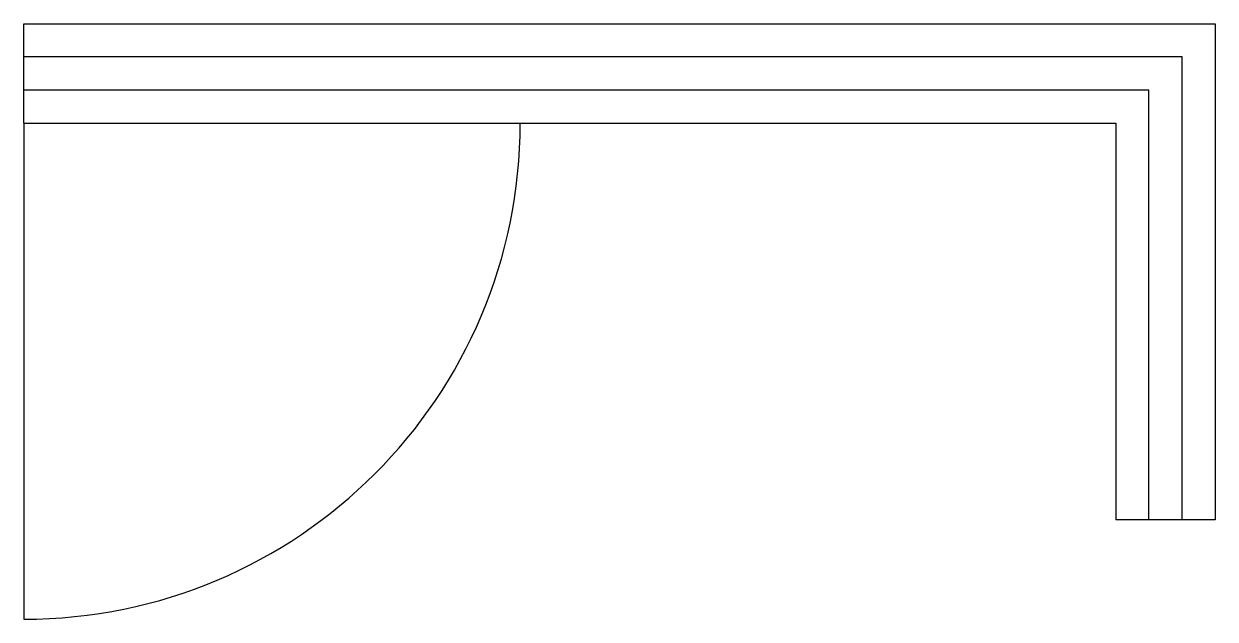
# Model space of a CAD drawing. Extents: x 0 to 1200, y -600 to 0.
import ezdxf

# ---------------------------------------------------------------- set-up
doc = ezdxf.new("R2010")
doc.units = 0
doc.header["$LTSCALE"] = 25
doc.layers.add('Sunac_Gridline_Glass', color=134, linetype='Continuous')

msp = doc.modelspace()

# ---------------------------------------------------------------- linework, layer by layer
at = {"layer": 'Sunac_Gridline_Glass'}
for p, q in [((0, -100), (0, 0)), ((0, 0), (1200, 0)), ((1200, 0), (1200, -500)), ((1166.7, -33.3), (0, -33.3)), ((1166.7, -500), (1166.7, -33.3)), ((1133.3, -66.7), (0, -66.7)), ((1133.3, -500), (1133.3, -66.7)), ((0, -100), (1100, -100)), ((0, -100), (0, -600)), ((1100, -100), (1100, -500)), ((1200, -500), (1100, -500))]:
    msp.add_line(p, q, dxfattribs=at)
msp.add_arc((0, -100), 500, 270, 360, dxfattribs=at)

doc.saveas('drawing.dxf')
